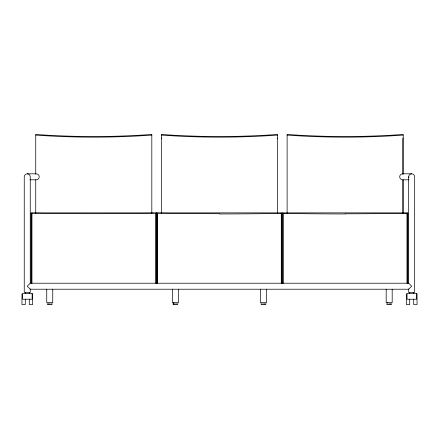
<?xml version="1.0" encoding="UTF-8"?>
<svg xmlns="http://www.w3.org/2000/svg" width="439" height="439" viewBox="0 0 439 439"><rect width="100%" height="100%" fill="white"/><g stroke="black" fill="none" stroke-linecap="round" stroke-linejoin="round"><path stroke-width="0.66" d="M408.676 283.495L408.676 176.807L409.077 175.304L410.174 174.206L411.678 173.806L413.176 174.206L414.279 175.304L414.679 176.807L414.679 292.385L408.676 292.385L408.676 288.966M277.146 138.708L277.503 138.044M403.194 138.044L402.832 138.708L402.832 174.091M30.236 283.215L27.229 286.217L30.236 289.219L408.693 289.219L411.7 286.217L408.693 283.215M29.907 179.809L36.371 179.809L37.814 179.408L38.873 178.305L39.258 176.807L38.873 175.304L37.814 174.206L36.371 173.806L27.251 173.806L25.753 174.206L24.65 175.304L24.249 176.807L24.249 292.385L30.253 292.385L30.253 288.966M154.627 213.299L156.487 213.189M280.318 213.299L282.173 213.189L282.173 212.871L156.756 212.871L156.756 283.215L282.173 283.215M406.004 213.299L407.864 213.189M411.678 173.806L402.558 173.806L401.114 174.206L400.055 175.304L399.671 176.807L400.055 178.305L401.114 179.408L402.558 179.809L409.022 179.809M282.442 283.215L407.864 283.215L407.864 212.871L282.442 212.871L282.442 213.189L284.296 213.299M47.149 302.559L52.345 302.559M178.036 302.559L172.434 302.559L172.434 289.219M260.892 302.559L266.094 302.559M387.45 302.559L391.78 302.559M386.583 302.559L387.681 302.559M47.077 303.892L48.016 303.892M48.411 303.892L49.744 303.892M50.748 303.892L51.083 303.892M51.478 303.892L52.417 303.892M172.763 303.892L173.701 303.892M174.102 303.892L175.435 303.892M176.434 303.892L176.769 303.892M177.169 303.892L178.102 303.892M260.826 303.892L261.759 303.892M262.16 303.892L262.495 303.892M263.493 303.892L264.827 303.892M265.227 303.892L266.166 303.892M386.512 303.892L387.45 303.892M387.846 303.892L388.18 303.892M389.179 303.892L390.518 303.892M390.913 303.892L391.851 303.892M47.434 304.562L52.06 304.562M173.125 304.562L177.746 304.562M261.183 304.562L265.804 304.562M386.869 304.562L391.495 304.562M156.756 213.189L158.611 213.299M31.065 213.189L32.925 213.299M27.251 173.806L28.754 174.206L29.852 175.304L30.253 176.807L30.253 283.495M161.426 138.044L161.782 138.708M408.676 176.807L408.945 177.806M417.05 293.889L417.05 304.562L413.714 304.562L413.714 299.222M413.714 292.385L413.714 293.609M409.713 292.385L409.713 293.609M409.713 299.222L409.713 304.562L406.377 304.562L406.377 293.889M407.628 213.244L407.628 283.215M406.969 213.272L406.969 283.215M403.194 174.288L403.194 134.438A214.397 55.49 0 0 1 287.111 134.438L287.111 213.447M403.194 179.76L403.194 213.447M402.832 180.1L402.832 213.458M392.186 289.219L392.186 302.559M386.177 289.219L386.177 302.559M283.331 213.272L283.331 283.215M282.672 213.244L282.672 283.215M281.942 213.244L281.942 283.215M281.284 213.272L281.284 283.215M277.503 213.447L277.503 134.438A214.397 55.49 0 0 1 161.426 134.438L161.426 213.447M266.495 289.219L266.495 302.559M260.492 289.219L260.492 302.559M178.437 289.219L178.437 302.559M173.432 302.559L173.432 303.892M157.645 213.272L157.645 283.215M156.986 213.244L156.986 283.215M156.257 213.244L156.257 283.215M155.598 213.272L155.598 283.215M151.817 213.447L151.817 134.438A214.397 55.49 0 0 1 35.735 134.438L35.735 174.288M52.751 289.219L52.751 302.559M46.743 289.219L46.743 302.559M35.735 179.76L35.735 213.447M32.623 293.889L32.623 304.562L29.287 304.562L29.287 299.222M31.959 213.272L31.959 283.215M31.301 213.244L31.301 283.215M29.287 292.385L29.287 293.609M25.286 292.385L25.286 293.609M25.286 299.222L25.286 304.562L21.95 304.562L21.95 293.889M405.899 213.283A200.146 9.109 -0.1 0 1 345.153 213.815M345.153 213.969A200.146 9.268 0.1 0 1 283.402 213.425M219.467 213.711A200.146 9.005 0.1 0 1 159.384 213.189M281.218 213.425A200.146 9.268 -0.1 0 1 219.467 213.969M153.859 213.189A200.146 9.005 -0.1 0 1 93.776 213.711A200.146 9.005 0.1 0 1 33.699 213.189M151.817 135.08A214.397 55.49 0 0 1 35.735 135.08M277.503 135.08A214.397 55.49 0 0 1 161.426 135.08M403.194 135.08A214.397 55.49 0 0 1 287.111 135.08M156.487 212.871L31.065 212.871L31.065 283.215L156.487 283.215L156.487 212.871M32.124 293.389L22.619 293.389L22.619 299.222L32.124 299.222L32.124 293.389M416.551 293.389L407.041 293.389L407.041 299.222L416.551 299.222L416.551 293.389"/></g></svg>
